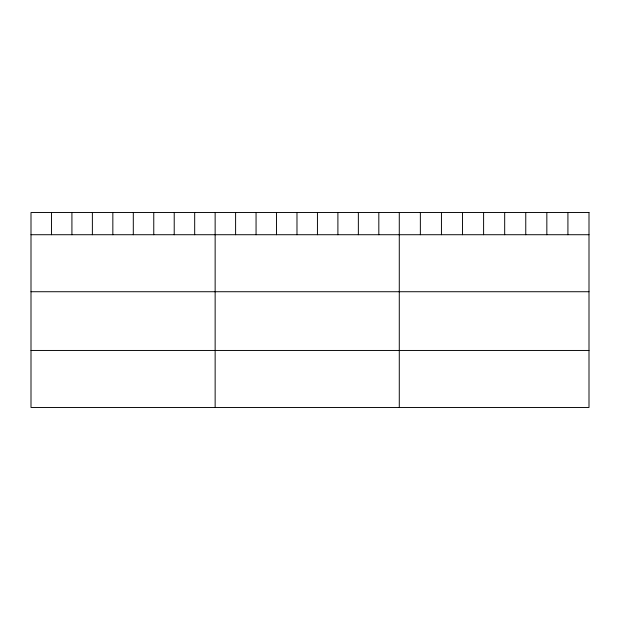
<?xml version="1.0" encoding="UTF-8"?>
<svg xmlns="http://www.w3.org/2000/svg" width="620" height="620" viewBox="0 0 620 620"><rect width="100%" height="100%" fill="white"/><g stroke="black" fill="none" stroke-linecap="round" stroke-linejoin="round"><path stroke-width="0.93" d="M31 234.717L589 234.717M31 291.726L589 291.726M31 350.455L589 350.455M567.92 212.536L567.92 234.717M546.84 212.536L546.84 234.717M525.76 212.536L525.76 234.717M504.68 212.536L504.68 234.717M483.6 212.536L483.6 234.717M462.52 212.536L462.52 234.717M441.44 212.536L441.44 234.717M420.36 212.536L420.36 234.717M399.28 212.536L399.28 407.464M378.82 212.536L378.82 234.717M358.36 212.536L358.36 234.717M337.9 212.536L337.9 234.717M317.44 212.536L317.44 234.717M296.98 212.536L296.98 234.717M276.52 212.536L276.52 234.717M256.06 212.536L256.06 234.717M235.6 212.536L235.6 234.717M215.14 212.536L215.14 407.464M194.68 212.536L194.68 234.717M174.22 212.536L174.22 234.717M153.76 212.536L153.76 234.717M133.3 212.536L133.3 234.717M112.84 212.536L112.84 234.717M92.38 212.536L92.38 234.717M71.92 212.536L71.92 234.717M51.46 212.536L51.46 234.717M589 212.536L31 212.536L31 407.464L589 407.464L589 212.536"/></g></svg>
